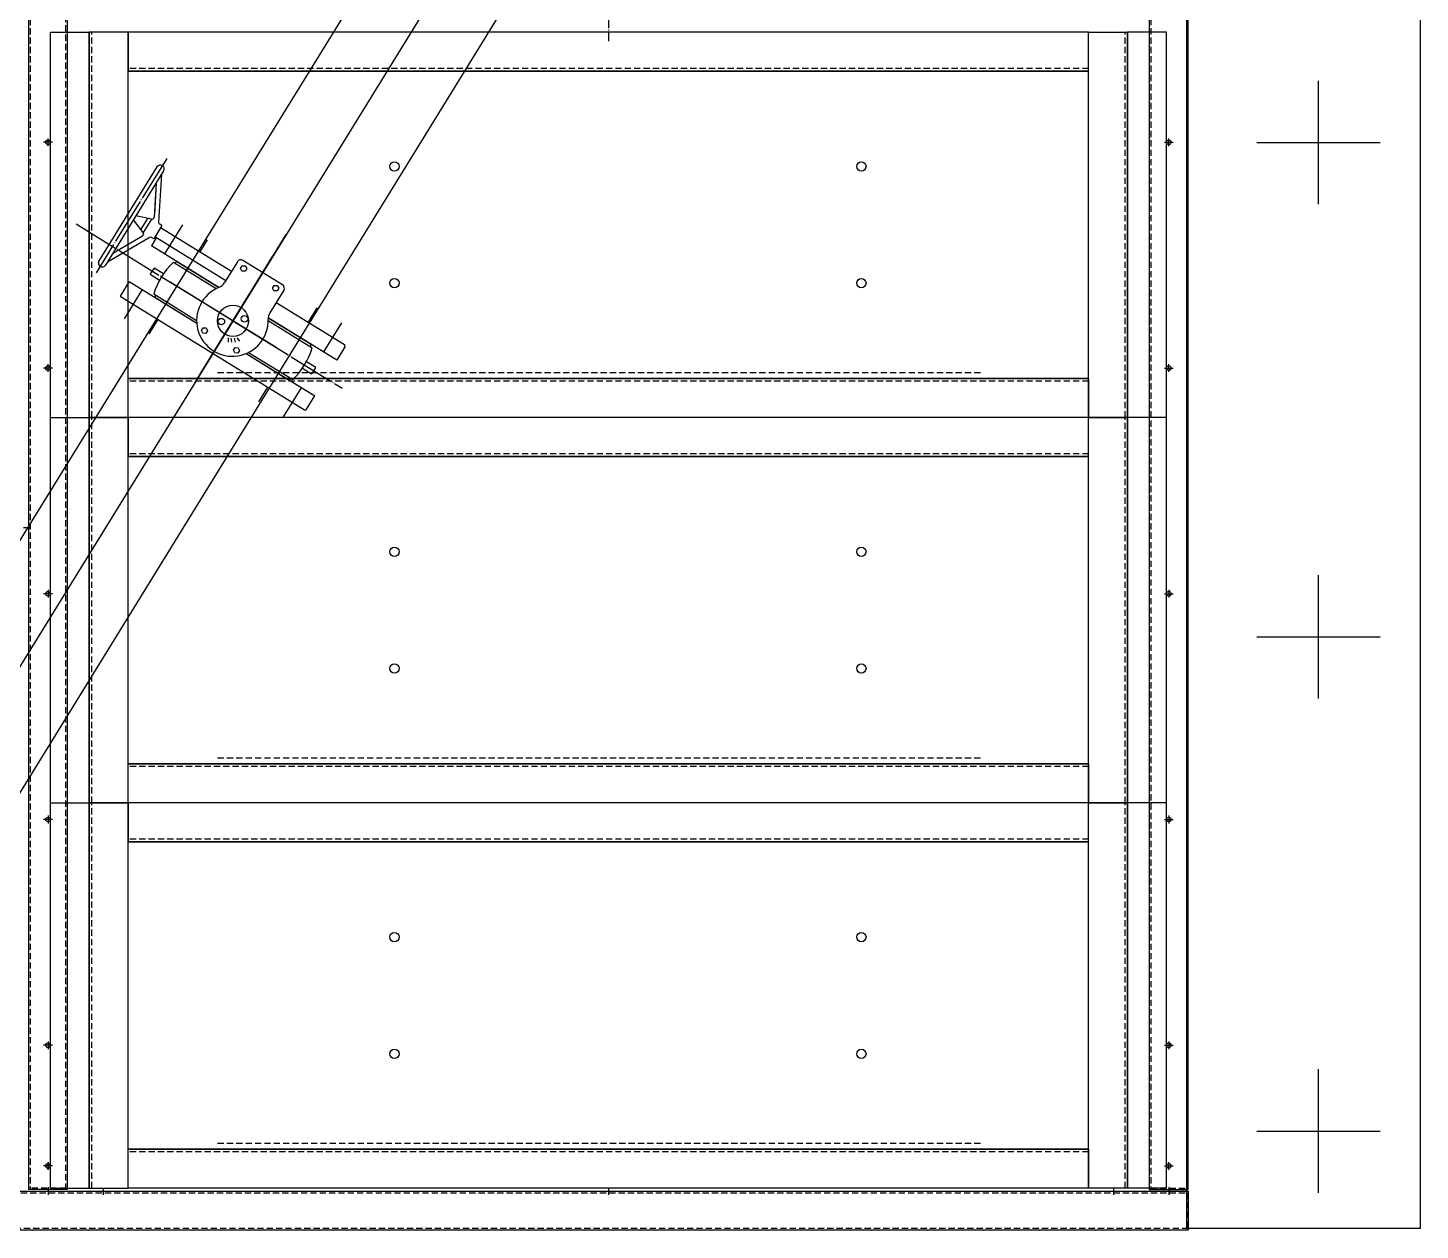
# Model space of a CAD drawing. Header units: millimetres. Extents: x 2905 to 24764, y 2030 to 17488.
# Drawn here: x 10754 to 12543, y 11756 to 13301 of the extents above; entities that cross this region are included whole.
import ezdxf

# ---------------------------------------------------------------- set-up
doc = ezdxf.new("R2010")
doc.units = ezdxf.units.MM
doc.linetypes.add('CENTER', pattern=[65, 60, -2, 1, -2])
doc.linetypes.add('HIDDEN', pattern=[3, 2, -1])
for name, color, linetype in [('CENTER', 1, 'CENTER'), ('HOLE', 7, 'Continuous'), ('숨은선', 5, 'HIDDEN')]:
    doc.layers.add(name, color=color, linetype=linetype)

msp = doc.modelspace()

# ---------------------------------------------------------------- hatches: boundary and pattern name
h = msp.add_hatch()
h.set_pattern_fill('CROSS', scale=50)
h.set_pattern_definition([(0, (-358824.55, 1853700.72), (317.5, 317.5), [158.75, -476.25]), (90, (-358745.18, 1853621.35), (-317.5, 317.5), [158.75, -476.25])])
h.paths.add_polyline_path([(12243.3, 15658.3), (12543.3, 15658.3), (12543.3, 11758.3), (12243.3, 11758.3)])

# ---------------------------------------------------------------- linework, layer by layer
for p, q in [((10755.3, 15604.3), (10755.3, 11808.3)), ((10805.3, 11808.3), (10805.3, 15604.3)), ((12195.3, 15604.3), (12195.3, 11808.3)), ((12245.3, 11808.3), (12245.3, 15604.3)), ((11428.6, 13752.1), (10440.5, 12151)), ((10586.1, 12061.8), (11572.5, 13661.5)), ((10783.3, 12800.3), (10783.3, 13295.3)), ((10783.3, 13295.3), (10833.3, 13295.3)), ((12217.3, 13295.3), (12167.3, 13295.3)), ((12217.3, 12800.3), (12217.3, 13295.3)), ((10920.2, 13122.2), (10845.7, 13001.4)), ((10928.8, 13117), (10854.2, 12996.1)), ((10919.4, 13101.8), (10916.6, 13057.7)), ((10919.4, 13101.8), (10916.9, 13060.9)), ((10926.1, 13112.7), (10922.2, 13051.2)), ((10902.6, 13038), (10889.9, 13054)), ((10913, 13054.9), (10893, 13059.1)), ((10907.9, 13056), (10899.3, 13042)), ((10913.1, 13054.9), (10902.6, 13038)), ((10926.5, 13046.7), (10916, 13029.6)), ((10926.5, 13046.7), (10923.7, 13048.4)), ((11016, 12987.9), (10924.9, 13044.1)), ((10856.8, 13000.4), (10910.1, 13031.4)), ((10863.5, 13011.2), (10901.7, 13033.5)), ((10919.3, 13031.1), (10913, 13020.9)), ((10916, 13029.6), (10913.2, 13031.4)), ((11008.6, 12976), (10917.6, 13032.2)), ((10984.6, 13028.4), (10975.1, 13013.1)), ((10999.7, 12967.4), (10913, 13020.9)), ((10916.8, 12992.7), (10928.8, 12985.3)), ((10941.3, 12999.9), (10996.5, 12965.9)), ((10946.7, 13000.1), (10999.7, 12967.4)), ((11023.7, 13000.4), (11007.1, 12973.5)), ((11027.5, 12991.8), (11029.6, 12995.2)), ((11029.4, 12988.2), (11027.5, 12991.8)), ((11033.4, 12988.1), (11029.4, 12988.2)), ((11029.6, 12995.2), (11033.6, 12995.1)), ((11081.6, 12970.5), (11030.6, 13002)), ((11035.5, 12991.5), (11033.4, 12988.1)), ((11033.6, 12995.1), (11035.5, 12991.5)), ((10884.6, 12975), (10873.1, 12956.3)), ((10884.6, 12975), (10971.4, 12921.4)), ((10911.6, 12984.2), (10923.5, 12976.8)), ((11073.3, 12890.2), (10937.4, 12974.1)), ((10873.1, 12956.3), (11109.6, 12810.2)), ((10916.1, 12959.1), (10971.2, 12925)), ((10918.4, 12954.2), (10971.4, 12921.4)), ((11083.3, 12963.7), (11065.4, 12934.8)), ((11068.6, 12966.4), (11070.7, 12969.8)), ((11070.5, 12962.9), (11068.6, 12966.4)), ((11074.5, 12962.8), (11070.5, 12962.9)), ((11070.7, 12969.8), (11074.7, 12969.7)), ((11076.6, 12966.2), (11074.5, 12962.8)), ((11074.7, 12969.7), (11076.6, 12966.2)), ((11161.1, 12893.6), (11073.4, 12947.7)), ((11125.8, 12941.2), (11114.3, 12922.5)), ((10910, 12907.6), (10921.6, 12926.3)), ((11017.9, 12924.4), (11073.3, 12890.2)), ((11063.2, 12924.7), (11119.8, 12889.8)), ((11151.2, 12873.9), (11063.3, 12928.2)), ((11063.3, 12928.2), (11117.5, 12894.7)), ((10977.4, 12912), (10979.5, 12915.4)), ((10979.2, 12908.5), (10977.4, 12912)), ((10983.2, 12908.3), (10979.2, 12908.5)), ((10979.5, 12915.4), (10983.5, 12915.3)), ((10985.3, 12911.7), (10983.2, 12908.3)), ((10983.5, 12915.3), (10985.3, 12911.7)), ((11011.5, 12902.5), (11011.6, 12897.2)), ((11015.3, 12902), (11016.2, 12896.9)), ((11019.4, 12902), (11020.7, 12896.9)), ((11022.7, 12902.5), (11026.4, 12898.2)), ((11018.4, 12886.6), (11020.5, 12890)), ((11020.3, 12883.1), (11018.4, 12886.6)), ((11024.3, 12883), (11020.3, 12883.1)), ((11020.5, 12890), (11024.5, 12889.9)), ((11026.4, 12886.4), (11024.3, 12883)), ((11024.5, 12889.9), (11026.4, 12886.4)), ((11034.7, 12882.3), (11122.9, 12827.9)), ((11034.7, 12882.3), (11089.1, 12848.7)), ((11038, 12883.8), (11094.6, 12848.9)), ((11161.7, 12890.9), (11151.2, 12873.9)), ((11107.1, 12863.5), (11119, 12856.2)), ((11112.3, 12872), (11124.3, 12864.7)), ((11051.3, 12820.4), (11062.8, 12839.1)), ((11112.4, 12810.9), (11122.9, 12827.9)), ((10783.3, 12305.3), (10783.3, 12800.3)), ((10783.3, 12800.3), (10833.3, 12800.3)), ((10783.3, 12800.3), (10833.3, 12800.3)), ((12217.3, 12800.3), (12167.3, 12800.3)), ((12217.3, 12800.3), (12167.3, 12800.3)), ((12217.3, 12305.3), (12217.3, 12800.3)), ((10783.3, 11810.3), (10783.3, 12305.3)), ((10783.3, 12305.3), (10833.3, 12305.3)), ((10783.3, 12305.3), (10833.3, 12305.3)), ((12217.3, 12305.3), (12167.3, 12305.3)), ((12217.3, 12305.3), (12167.3, 12305.3)), ((12217.3, 11810.3), (12217.3, 12305.3)), ((10805.3, 11808.3), (10755.3, 11808.3)), ((10783.3, 11810.3), (10833.3, 11810.3)), ((12217.3, 11810.3), (12167.3, 11810.3)), ((12195.3, 11808.3), (12245.3, 11808.3)), ((10385.3, 11806.3), (12245.3, 11806.3)), ((12245.3, 11806.3), (12245.3, 11756.3)), ((12245.3, 11756.3), (10385.3, 11756.3))]:
    msp.add_line(p, q)
at = {"color": 1}
for p, q in [((11500.3, 13706.3), (10513.3, 12106.4)), ((10757.7, 12658.3), (10748.7, 12658.3)), ((10758.3, 12658.3), (10752.3, 12658.3)), ((10780.3, 11811.3), (10780.3, 11805.3)), ((10780.3, 11810.8), (10780.3, 11801.8)), ((10851.3, 11810.8), (10851.3, 11801.8)), ((11500.3, 11810.8), (11500.3, 11801.8)), ((12149.3, 11810.8), (12149.3, 11801.8)), ((12220.3, 11811.3), (12220.3, 11805.3)), ((12220.3, 11810.8), (12220.3, 11801.8))]:
    msp.add_line(p, q, dxfattribs=at)
at = {"color": 7}
msp.add_lwpolyline([(12243.3, 15658.3), (12543.3, 15658.3), (12543.3, 11758.3), (12243.3, 11758.3)], close=True, dxfattribs=at)
for centre, radius in [((10780.3, 13153.8), 3), ((10780.3, 13153.8), 3), ((10780.3, 13153.8), 3), ((10780.3, 13153.8), 3), ((12220.3, 13153.8), 3), ((12220.3, 13153.8), 3), ((12220.3, 13153.8), 3), ((12220.3, 13153.8), 3), ((11225.3, 13122.8), 6), ((11825.3, 13122.8), 6), ((11225.3, 12972.8), 6), ((11825.3, 12972.8), 6), ((11017.9, 12924.4), 20), ((11003, 12923.5), 4.12), ((11032.7, 12927), 4.32), ((10780.3, 12863.8), 3), ((10780.3, 12863.8), 3), ((10780.3, 12863.8), 3), ((10780.3, 12863.8), 3), ((12220.3, 12863.8), 3), ((12220.3, 12863.8), 3), ((12220.3, 12863.8), 3), ((12220.3, 12863.8), 3), ((11225.3, 12627.8), 6), ((11825.3, 12627.8), 6), ((10780.3, 12573.8), 3), ((10780.3, 12573.8), 3), ((10780.3, 12573.8), 3), ((10780.3, 12573.8), 3), ((12220.3, 12573.8), 3), ((12220.3, 12573.8), 3), ((12220.3, 12573.8), 3), ((12220.3, 12573.8), 3), ((11225.3, 12477.8), 6), ((11825.3, 12477.8), 6), ((10780.3, 12283.8), 3), ((10780.3, 12283.8), 3), ((10780.3, 12283.8), 3), ((10780.3, 12283.8), 3), ((10780.3, 12283.8), 3), ((10780.3, 12283.8), 3), ((10780.3, 12283.8), 3), ((10780.3, 12283.8), 3), ((12220.3, 12283.8), 3), ((12220.3, 12283.8), 3), ((12220.3, 12283.8), 3), ((12220.3, 12283.8), 3), ((12220.3, 12283.8), 3), ((12220.3, 12283.8), 3), ((12220.3, 12283.8), 3), ((12220.3, 12283.8), 3), ((11225.3, 12132.8), 6), ((11825.3, 12132.8), 6), ((10780.3, 11993.8), 3), ((10780.3, 11993.8), 3), ((10780.3, 11993.8), 3), ((10780.3, 11993.8), 3), ((11225.3, 11982.8), 6), ((11825.3, 11982.8), 6), ((12220.3, 11993.8), 3), ((12220.3, 11993.8), 3), ((12220.3, 11993.8), 3), ((12220.3, 11993.8), 3), ((10780.3, 11838.8), 3), ((10780.3, 11838.8), 3), ((10780.3, 11838.8), 3), ((10780.3, 11838.8), 3), ((10780.3, 11838.8), 3), ((10780.3, 11838.8), 3), ((10780.3, 11838.8), 3), ((10780.3, 11838.8), 3), ((12220.3, 11838.8), 3), ((12220.3, 11838.8), 3), ((12220.3, 11838.8), 3), ((12220.3, 11838.8), 3)]:
    msp.add_circle(centre, radius)
for centre, radius, start, end in [((10924.5, 13119.6), 5, 328.3165, 148.3165), ((10913.7, 13057.9), 3, 258.2424, 356.3895), ((10925.2, 13051), 3, 176.3895, 238.3165), ((10900.2, 13036.1), 3, 300.2435, 38.3906), ((10911.6, 13028.8), 3, 58.3165, 120.2435), ((10849.9, 12998.7), 5, 148.3165, 328.3165), ((11005.6, 12932), 107.5, 145.6507, 150.9824), ((11005.6, 12932), 93.5, 133.4431, 163.19), ((10946.4, 12996.3), 3.81, 84.9369, 142.2265), ((11028, 12997.8), 5, 58.3165, 148.3165), ((10994.3, 12981.4), 15, 292.0616, 328.3165), ((11079, 12966.3), 5, 328.3165, 58.3165), ((10921.6, 12956.2), 3.81, 154.4066, 211.6962), ((11017.2, 12924.8), 46, 112.0616, 1.9135), ((11078.2, 12926.9), 15, 148.3165, 181.9135), ((11030.3, 12916.8), 93.5, 313.4431, 343.19), ((11114.3, 12892.7), 3.81, 334.4066, 31.6962), ((11160, 12891.9), 2, 328.3165, 58.3165), ((11030.3, 12916.8), 107.5, 325.6507, 330.9824), ((11089.5, 12852.5), 3.81, 264.9369, 322.2265), ((11110.7, 12811.9), 2, 238.3165, 328.3165)]:
    msp.add_arc(centre, radius, start, end)
at = {"layer": 'CENTER'}
for p, q in [((11500.3, 14140.3), (11500.3, 13283.5)), ((10785.9, 13153.8), (10774.5, 13153.8)), ((10780.3, 13148.8), (10780.3, 13158.8)), ((10780.3, 13148.8), (10780.3, 13158.8)), ((10780.3, 13148.8), (10780.3, 13158.8)), ((10780.3, 13148.8), (10780.3, 13158.8)), ((12214.7, 13153.8), (12226, 13153.8)), ((12220.3, 13148.8), (12220.3, 13158.8)), ((12220.3, 13148.8), (12220.3, 13158.8)), ((12220.3, 13148.8), (12220.3, 13158.8)), ((12220.3, 13148.8), (12220.3, 13158.8)), ((10932.8, 13132.9), (10842.2, 12986.2)), ((10816.3, 13048.9), (11158, 12838)), ((10953.1, 13047.9), (10930, 13010.4)), ((10969.1, 12845.3), (11086.4, 13035.4)), ((10972.2, 12850.4), (11086.4, 13035.4)), ((10878.5, 12927), (10901.6, 12964.5)), ((11157.3, 12921.8), (11134.2, 12884.4)), ((10785.9, 12863.8), (10774.5, 12863.8)), ((10780.3, 12858.8), (10780.3, 12868.8)), ((10780.3, 12858.8), (10780.3, 12868.8)), ((10780.3, 12858.8), (10780.3, 12868.8)), ((10780.3, 12858.8), (10780.3, 12868.8)), ((12214.7, 12863.8), (12226, 12863.8)), ((12220.3, 12858.8), (12220.3, 12868.8)), ((12220.3, 12858.8), (12220.3, 12868.8)), ((12220.3, 12858.8), (12220.3, 12868.8)), ((12220.3, 12858.8), (12220.3, 12868.8)), ((11082.8, 12801), (11105.9, 12838.4)), ((10780.3, 12578.8), (10780.3, 12568.8)), ((10780.3, 12578.8), (10780.3, 12568.8)), ((10780.3, 12578.8), (10780.3, 12568.8)), ((10780.3, 12578.8), (10780.3, 12568.8)), ((12220.3, 12578.8), (12220.3, 12568.8)), ((12220.3, 12578.8), (12220.3, 12568.8)), ((12220.3, 12578.8), (12220.3, 12568.8)), ((12220.3, 12578.8), (12220.3, 12568.8)), ((10785.9, 12573.8), (10774.5, 12573.8)), ((12214.7, 12573.8), (12226, 12573.8)), ((10785.9, 12283.8), (10774.5, 12283.8)), ((10785.9, 12283.8), (10774.5, 12283.8)), ((10780.3, 12288.8), (10780.3, 12278.8)), ((10780.3, 12288.8), (10780.3, 12278.8)), ((10780.3, 12288.8), (10780.3, 12278.8)), ((10780.3, 12288.8), (10780.3, 12278.8)), ((10780.3, 12288.8), (10780.3, 12278.8)), ((10780.3, 12288.8), (10780.3, 12278.8)), ((10780.3, 12288.8), (10780.3, 12278.8)), ((10780.3, 12288.8), (10780.3, 12278.8)), ((12214.7, 12283.8), (12226, 12283.8)), ((12214.7, 12283.8), (12226, 12283.8)), ((12220.3, 12288.8), (12220.3, 12278.8)), ((12220.3, 12288.8), (12220.3, 12278.8)), ((12220.3, 12288.8), (12220.3, 12278.8)), ((12220.3, 12288.8), (12220.3, 12278.8)), ((12220.3, 12288.8), (12220.3, 12278.8)), ((12220.3, 12288.8), (12220.3, 12278.8)), ((12220.3, 12288.8), (12220.3, 12278.8)), ((12220.3, 12288.8), (12220.3, 12278.8)), ((10785.9, 11993.8), (10774.5, 11993.8)), ((10780.3, 11998.8), (10780.3, 11988.8)), ((10780.3, 11998.8), (10780.3, 11988.8)), ((10780.3, 11998.8), (10780.3, 11988.8)), ((10780.3, 11998.8), (10780.3, 11988.8)), ((12214.7, 11993.8), (12226, 11993.8)), ((12220.3, 11998.8), (12220.3, 11988.8)), ((12220.3, 11998.8), (12220.3, 11988.8)), ((12220.3, 11998.8), (12220.3, 11988.8)), ((12220.3, 11998.8), (12220.3, 11988.8)), ((10780.3, 11843.8), (10780.3, 11833.8)), ((10780.3, 11843.8), (10780.3, 11833.8)), ((10780.3, 11843.8), (10780.3, 11833.8)), ((10780.3, 11843.8), (10780.3, 11833.8)), ((10780.3, 11833.8), (10780.3, 11843.8)), ((10780.3, 11833.8), (10780.3, 11843.8)), ((10780.3, 11833.8), (10780.3, 11843.8)), ((10780.3, 11833.8), (10780.3, 11843.8)), ((12220.3, 11833.8), (12220.3, 11843.8)), ((12220.3, 11833.8), (12220.3, 11843.8)), ((12220.3, 11833.8), (12220.3, 11843.8)), ((12220.3, 11833.8), (12220.3, 11843.8)), ((10785.9, 11838.8), (10774.5, 11838.8)), ((10785.9, 11838.8), (10774.5, 11838.8)), ((12214.7, 11838.8), (12226, 11838.8))]:
    msp.add_line(p, q, dxfattribs=at)
at = {"layer": 'HOLE'}
for p, q in [((10833.3, 12800.3), (10833.3, 13295.3)), ((12167.3, 12800.3), (12167.3, 13295.3)), ((12117.3, 13245.3), (10883.3, 13245.3)), ((12117.3, 12850.3), (10883.3, 12850.3)), ((10833.3, 12305.3), (10833.3, 12800.3)), ((12167.3, 12305.3), (12167.3, 12800.3)), ((12117.3, 12750.3), (10883.3, 12750.3)), ((12117.3, 12355.3), (10883.3, 12355.3)), ((10833.3, 11810.3), (10833.3, 12305.3)), ((12167.3, 11810.3), (12167.3, 12305.3)), ((12117.3, 12255.3), (10883.3, 12255.3)), ((12117.3, 11860.3), (10883.3, 11860.3))]:
    msp.add_line(p, q, dxfattribs=at)
for points in [[(10883.3, 12800.3), (10883.3, 13295.3), (10833.3, 13295.3), (10833.3, 12800.3)], [(12117.3, 13295.3), (10883.3, 13295.3), (10883.3, 13245.3), (12117.3, 13245.3)], [(12117.3, 12800.3), (12117.3, 13295.3), (12167.3, 13295.3), (12167.3, 12800.3)], [(12117.3, 12800.3), (10883.3, 12800.3), (10883.3, 12850.3), (12117.3, 12850.3)], [(10883.3, 12305.3), (10883.3, 12800.3), (10833.3, 12800.3), (10833.3, 12305.3)], [(12117.3, 12800.3), (10883.3, 12800.3), (10883.3, 12750.3), (12117.3, 12750.3)], [(12117.3, 12305.3), (12117.3, 12800.3), (12167.3, 12800.3), (12167.3, 12305.3)], [(12117.3, 12305.3), (10883.3, 12305.3), (10883.3, 12355.3), (12117.3, 12355.3)], [(10883.3, 11810.3), (10883.3, 12305.3), (10833.3, 12305.3), (10833.3, 11810.3)], [(12117.3, 12305.3), (10883.3, 12305.3), (10883.3, 12255.3), (12117.3, 12255.3)], [(12117.3, 11810.3), (12117.3, 12305.3), (12167.3, 12305.3), (12167.3, 11810.3)], [(12117.3, 11810.3), (10883.3, 11810.3), (10883.3, 11860.3), (12117.3, 11860.3)]]:
    msp.add_lwpolyline(points, close=True, dxfattribs=at)
at = {"layer": '숨은선', "ltscale": 4}
for p, q in [((10757.3, 15604.3), (10757.3, 11808.3)), ((10803.3, 11808.3), (10803.3, 15604.3)), ((12197.3, 15604.3), (12197.3, 11808.3)), ((12243.3, 11808.3), (12243.3, 15604.3)), ((10836.5, 12800.3), (10836.5, 13295.3)), ((12164.1, 12800.3), (12164.1, 13295.3)), ((12117.3, 13248.5), (10883.3, 13248.5)), ((12117.3, 12847.1), (10883.3, 12847.1)), ((11978.2, 12857.8), (10994.2, 12857.8)), ((10836.5, 12305.3), (10836.5, 12800.3)), ((12164.1, 12305.3), (12164.1, 12800.3)), ((12117.3, 12753.5), (10883.3, 12753.5)), ((11978.2, 12362.8), (10994.2, 12362.8)), ((12117.3, 12352.1), (10883.3, 12352.1)), ((10836.5, 11810.3), (10836.5, 12305.3)), ((12164.1, 11810.3), (12164.1, 12305.3)), ((12117.3, 12258.5), (10883.3, 12258.5)), ((11978.2, 11867.8), (10994.2, 11867.8)), ((12117.3, 11857.1), (10883.3, 11857.1)), ((10803.3, 11810.3), (10757.3, 11810.3)), ((12197.3, 11810.3), (12243.3, 11810.3)), ((10385.3, 11804.3), (12245.3, 11804.3)), ((12243.3, 11804.3), (12243.3, 11758.3)), ((12245.3, 11758.3), (10385.3, 11758.3))]:
    msp.add_line(p, q, dxfattribs=at)

doc.saveas('drawing.dxf')
